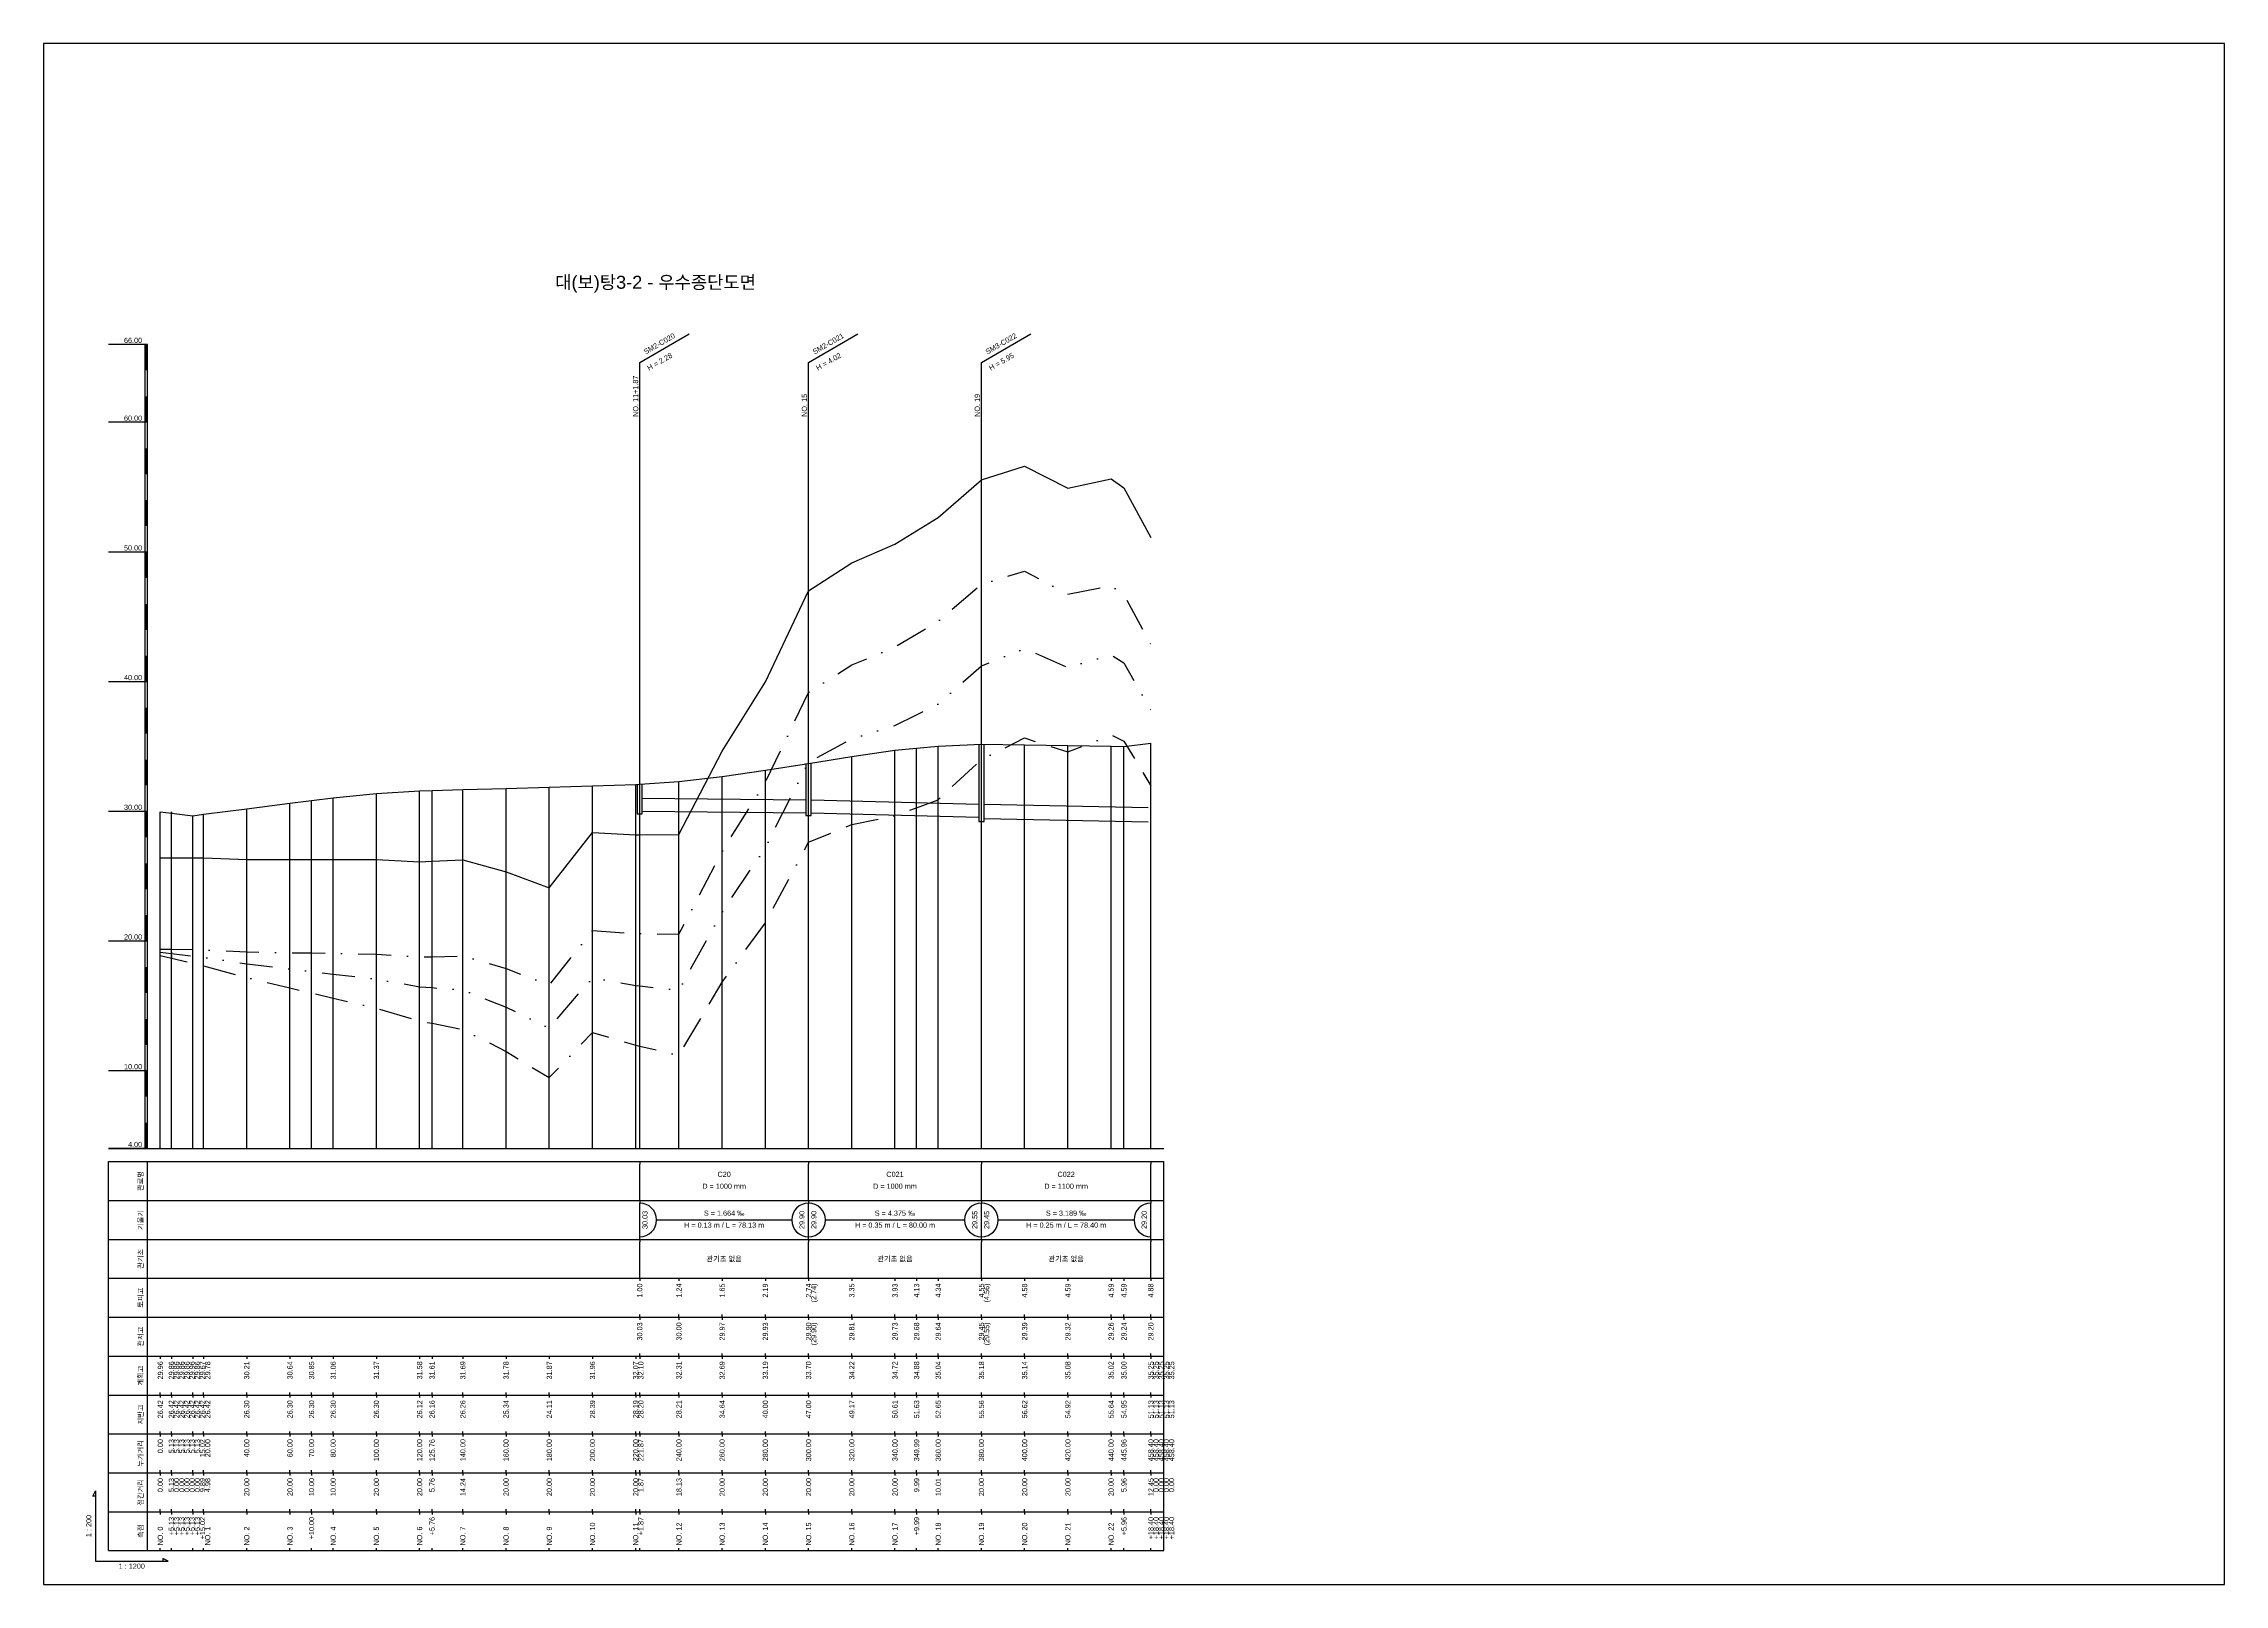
# Model space of a CAD drawing. Header units: millimetres. Extents: x -105495 to 3444, y -108190 to 2013.
# Drawn here: x 20 to 861, y -19320 to -18726 of the extents above; entities that cross this region are included whole.
import ezdxf
from ezdxf.enums import TextEntityAlignment as Align

# ---------------------------------------------------------------- set-up
doc = ezdxf.new("R2010")
doc.units = ezdxf.units.MM
for name, pattern in [('BORDER', [44.45, 12.7, -6.35, 12.7, -6.35, 0, -6.35]), ('DASHDOT', [25.4, 12.7, -6.35, 0, -6.35]), ('DIVIDE', [31.75, 12.7, -6.35, 0, -6.35, 0, -6.35])]:
    doc.linetypes.add(name, pattern=pattern)
for name, color, linetype in [('KZ_종단_계획선', 1, 'Continuous'), ('KZ_종단_관로', 4, 'Continuous'), ('KZ_종단_깃발', 7, 'Continuous'), ('KZ_종단_노선명', 7, 'Continuous'), ('KZ_종단_도각', 7, 'Continuous'), ('KZ_종단_맨홀', 4, 'Continuous'), ('KZ_종단_수직선', 7, 'Continuous'), ('KZ_종단_암선1', 56, 'DASHDOT'), ('KZ_종단_암선2', 4, 'DIVIDE'), ('KZ_종단_암선3', 6, 'BORDER'), ('KZ_종단_지반선', 3, 'Continuous'), ('KZ_종단_테이블문자', 7, 'Continuous'), ('KZ_종단_테이블선', 7, 'Continuous'), ('KZ_종단_폴대', 7, 'Continuous')]:
    doc.layers.add(name, color=color, linetype=linetype)
doc.styles.get("Standard").update_dxf_attribs({"font": 'arial.ttf'})

msp = doc.modelspace()

# ---------------------------------------------------------------- linework, layer by layer
at = {"layer": 'KZ_종단_계획선'}
msp.add_lwpolyline([(65, -19022.18), (69.28, -19022.68), (69.28, -19022.68), (69.28, -19022.68), (69.28, -19022.68), (69.28, -19022.19), (69.28, -19022.68), (77.51, -19023.65), (81.67, -19023.11), (98.33, -19020.96), (115, -19018.81), (123.33, -19017.77), (131.67, -19016.72), (148.33, -19015.13), (165, -19014.11), (169.8, -19013.95), (181.67, -19013.57), (198.33, -19013.11), (215, -19012.64), (231.67, -19012.18), (248.33, -19011.63), (249.89, -19011.52), (265, -19010.45), (281.67, -19008.57), (298.33, -19006.07), (315, -19003.47), (331.67, -19000.88), (348.33, -18998.41), (356.66, -18997.6), (365, -18996.79), (381.67, -18996.12), (398.33, -18996.3), (415, -18996.61), (431.67, -18996.91), (436.63, -18997), (447, -18995.75)], dxfattribs=at)
at = {"layer": 'KZ_종단_관로'}
for p, q in [((250.89, -19016.85), (314, -19017.5)), ((250.89, -19021.85), (314, -19022.5)), ((316, -19017.5), (380.67, -19019.25)), ((316, -19022.5), (380.67, -19024.25)), ((382.67, -19019.25), (446, -19020.5)), ((382.67, -19024.75), (446, -19026))]:
    msp.add_line(p, q, dxfattribs=at)
at = {"layer": 'KZ_종단_깃발'}
for p, q in [((249.89, -18848.89), (268.94, -18837.89)), ((315, -18848.89), (334.05, -18837.89)), ((381.67, -18848.89), (400.72, -18837.89)), ((249.89, -19152), (249.89, -18848.89)), ((315, -19152), (315, -18848.89)), ((381.67, -19152), (381.67, -18848.89))]:
    msp.add_line(p, q, dxfattribs=at)
at = {"layer": 'KZ_종단_도각'}
msp.add_lwpolyline([(20, -19320), (861, -19320), (861, -18726), (20, -18726)], close=True, dxfattribs=at)
at = {"layer": 'KZ_종단_맨홀'}
for points in [[(380.67, -18996.12), (380.67, -19025.85), (382.67, -19025.85), (382.67, -18996.12)], [(314, -19003.47), (314, -19023.57), (316, -19023.57), (316, -19003.47)], [(248.89, -19011.52), (248.89, -19022.92), (250.89, -19022.92), (250.89, -19011.52)]]:
    msp.add_lwpolyline(points, dxfattribs=at)
at = {"layer": 'KZ_종단_수직선'}
for p, q in [((356.66, -19152), (356.66, -18997.6)), ((365, -19152), (365, -18996.79)), ((381.67, -19152), (381.67, -18996.12)), ((398.33, -19152), (398.33, -18996.3)), ((415, -19152), (415, -18996.61)), ((431.67, -19152), (431.67, -18996.91)), ((436.63, -19152), (436.63, -18997)), ((447, -19152), (447, -18995.75)), ((447, -19152), (447, -18995.75)), ((447, -19152), (447, -18995.75)), ((447, -19152), (447, -18995.75)), ((447, -19152), (447, -18995.75)), ((298.33, -19152), (298.33, -19006.07)), ((315, -19152), (315, -19003.47)), ((331.67, -19152), (331.67, -19000.88)), ((348.33, -19152), (348.33, -18998.41)), ((165, -19152), (165, -19014.11)), ((169.8, -19152), (169.8, -19013.95)), ((181.67, -19152), (181.67, -19013.57)), ((198.33, -19152), (198.33, -19013.11)), ((215, -19152), (215, -19012.64)), ((231.67, -19152), (231.67, -19012.18)), ((248.33, -19152), (248.33, -19011.63)), ((249.89, -19152), (249.89, -19011.52)), ((265, -19152), (265, -19010.45)), ((281.67, -19152), (281.67, -19008.57)), ((65, -19152), (65, -19022.18)), ((69.27, -19152), (69.27, -19022.19)), ((69.27, -19152), (69.27, -19022.68)), ((69.27, -19152), (69.27, -19022.68)), ((69.27, -19152), (69.27, -19022.68)), ((69.27, -19152), (69.27, -19022.68)), ((69.27, -19152), (69.27, -19022.68)), ((81.67, -19152), (81.67, -19023.11)), ((98.33, -19152), (98.33, -19020.96)), ((115, -19152), (115, -19018.81)), ((123.33, -19152), (123.33, -19017.77)), ((131.67, -19152), (131.67, -19016.72)), ((148.33, -19152), (148.33, -19015.13)), ((77.52, -19152), (77.52, -19023.65))]:
    msp.add_line(p, q, dxfattribs=at)
at = {"layer": 'KZ_종단_암선1', "flags": 128}
msp.add_lwpolyline([(65, -19075.1), (69.27, -19075.17), (69.27, -19075.17), (69.27, -19075.17), (69.27, -19075.17), (69.27, -19075.1), (69.27, -19075.17), (77.52, -19075.3), (81.67, -19075.36), (98.33, -19076.19), (115, -19076.45), (123.33, -19076.58), (131.67, -19076.72), (148.33, -19076.98), (165, -19078.14), (169.8, -19078.03), (181.67, -19077.74), (198.33, -19082.57), (215, -19088.98), (231.67, -19067.88), (248.33, -19069.1), (249.89, -19069.12), (265, -19069.3), (281.67, -19037.39), (298.33, -19010.86), (315, -18976.13), (331.67, -18965.55), (348.33, -18958.59), (356.66, -18953.63), (365, -18948.66), (381.67, -18934.45), (398.33, -18929.42), (415, -18938.21), (431.67, -18934.93), (436.63, -18938.46), (447, -18957.75), (447, -18957.75), (447, -18957.75), (447, -18957.75), (447, -18957.75)], dxfattribs=at)
at = {"layer": 'KZ_종단_암선2', "flags": 128}
msp.add_lwpolyline([(65, -19076.26), (69.27, -19076.77), (69.27, -19076.77), (69.27, -19076.77), (69.27, -19076.77), (69.27, -19076.26), (69.27, -19076.77), (77.52, -19077.74), (81.67, -19078.23), (98.33, -19080.77), (115, -19082.74), (123.33, -19083.73), (131.67, -19084.72), (148.33, -19086.69), (165, -19089.57), (169.8, -19089.95), (181.67, -19090.88), (198.33, -19097.42), (215, -19105.53), (231.67, -19086.14), (248.33, -19089.08), (249.89, -19089.26), (265, -19090.99), (281.67, -19060.8), (298.33, -19035.98), (315, -19002.95), (331.67, -18994.08), (348.33, -18988.83), (356.66, -18984.73), (365, -18980.61), (381.67, -18965.85), (398.33, -18959.25), (415, -18966.48), (431.67, -18961.64), (436.63, -18964.69), (447, -18983.01), (447, -18983.01), (447, -18983.01), (447, -18983.01), (447, -18983.01)], dxfattribs=at)
at = {"layer": 'KZ_종단_암선3', "flags": 128}
msp.add_lwpolyline([(65, -19077.6), (69.27, -19078.61), (69.27, -19078.61), (69.27, -19078.61), (69.27, -19078.61), (69.27, -19077.6), (69.27, -19078.61), (77.52, -19080.56), (81.67, -19081.55), (98.33, -19086.06), (115, -19090.01), (123.33, -19091.98), (131.67, -19093.95), (148.33, -19097.9), (165, -19102.75), (169.8, -19103.7), (181.67, -19106.04), (198.33, -19114.55), (215, -19124.64), (231.67, -19107.22), (248.33, -19112.13), (249.89, -19112.5), (265, -19116.01), (281.67, -19087.8), (298.33, -19064.95), (315, -19033.9), (331.67, -19027), (348.33, -19023.73), (356.66, -19020.61), (365, -19017.48), (381.67, -19002.07), (398.33, -18993.68), (415, -18999.09), (431.67, -18992.45), (436.63, -18994.97), (447, -19012.16), (447, -19012.16), (447, -19012.16), (447, -19012.16), (447, -19012.16)], dxfattribs=at)
at = {"layer": 'KZ_종단_지반선', "flags": 128}
msp.add_lwpolyline([(65, -19039.92), (69.27, -19039.92), (69.27, -19039.92), (69.27, -19039.92), (69.27, -19039.92), (69.27, -19039.92), (69.27, -19039.92), (77.52, -19039.92), (81.67, -19039.92), (98.33, -19040.48), (115, -19040.48), (123.33, -19040.48), (131.67, -19040.48), (148.33, -19040.48), (165, -19041.39), (169.8, -19041.2), (181.67, -19040.72), (198.33, -19045.29), (215, -19051.43), (231.67, -19030.07), (248.33, -19031.03), (249.89, -19031.02), (265, -19030.96), (281.67, -18998.79), (298.33, -18972), (315, -18937), (331.67, -18926.16), (348.33, -18918.93), (356.66, -18913.84), (365, -18908.74), (381.67, -18894.22), (398.33, -18888.89), (415, -18897.38), (431.67, -18893.81), (436.63, -18897.24), (447, -18916.34), (447, -18916.34), (447, -18916.34), (447, -18916.34), (447, -18916.34)], dxfattribs=at)
at = {"layer": 'KZ_종단_테이블문자'}
for p, q in [((249.89, -19157), (249.89, -19158)), ((315, -19157), (315, -19158)), ((315, -19157), (315, -19158)), ((381.67, -19157), (381.67, -19158)), ((381.67, -19157), (381.67, -19158)), ((447, -19157), (447, -19158)), ((249.89, -19171), (249.89, -19158)), ((315, -19171), (315, -19158)), ((315, -19171), (315, -19158)), ((381.67, -19171), (381.67, -19158)), ((381.67, -19171), (381.67, -19158)), ((447, -19171), (447, -19158)), ((249.89, -19172), (249.89, -19171)), ((249.89, -19172), (249.89, -19173)), ((249.89, -19186), (249.89, -19173)), ((315, -19172), (315, -19171)), ((315, -19172), (315, -19171)), ((315, -19172), (315, -19173)), ((315, -19172), (315, -19173)), ((315, -19186), (315, -19173)), ((315, -19186), (315, -19173)), ((381.67, -19172), (381.67, -19171)), ((381.67, -19172), (381.67, -19171)), ((381.67, -19172), (381.67, -19173)), ((381.67, -19172), (381.67, -19173)), ((381.67, -19186), (381.67, -19173)), ((381.67, -19186), (381.67, -19173)), ((447, -19172), (447, -19171)), ((447, -19172), (447, -19173)), ((447, -19186), (447, -19173)), ((256.31, -19179.5), (308.58, -19179.5)), ((321.42, -19179.5), (375.25, -19179.5)), ((388.08, -19179.5), (440.58, -19179.5)), ((249.89, -19187), (249.89, -19186)), ((249.89, -19187), (249.89, -19188)), ((249.89, -19201), (249.89, -19188)), ((315, -19187), (315, -19186)), ((315, -19187), (315, -19186)), ((315, -19187), (315, -19188)), ((315, -19187), (315, -19188)), ((315, -19201), (315, -19188)), ((315, -19201), (315, -19188)), ((381.67, -19187), (381.67, -19186)), ((381.67, -19187), (381.67, -19186)), ((381.67, -19187), (381.67, -19188)), ((381.67, -19187), (381.67, -19188)), ((381.67, -19201), (381.67, -19188)), ((381.67, -19201), (381.67, -19188)), ((447, -19187), (447, -19186)), ((447, -19187), (447, -19188)), ((447, -19201), (447, -19188)), ((249.89, -19202), (249.89, -19201)), ((315, -19202), (315, -19201)), ((315, -19202), (315, -19201)), ((381.67, -19202), (381.67, -19201)), ((381.67, -19202), (381.67, -19201)), ((447, -19202), (447, -19201))]:
    msp.add_line(p, q, dxfattribs=at)
for centre, start, end in [((249.89, -19179.5), 270, 90), ((315, -19179.5), 90, 270), ((315, -19179.5), 270, 90), ((381.67, -19179.5), 90, 270), ((381.67, -19179.5), 270, 90), ((447, -19179.5), 90, 270)]:
    msp.add_arc(centre, 6.5, start, end, dxfattribs=at)
at = {"layer": 'KZ_종단_테이블선'}
for p, q in [((45, -19152), (452, -19152)), ((45, -19172), (45, -19157)), ((45, -19157), (452, -19157)), ((60, -19172), (60, -19157)), ((452, -19172), (452, -19157)), ((45, -19187), (45, -19172)), ((45, -19172), (452, -19172)), ((60, -19187), (60, -19172)), ((452, -19187), (452, -19172)), ((45, -19202), (45, -19187)), ((45, -19187), (452, -19187)), ((60, -19202), (60, -19187)), ((452, -19202), (452, -19187)), ((45, -19217), (45, -19202)), ((45, -19202), (452, -19202)), ((60, -19217), (60, -19202)), ((249.89, -19202), (249.89, -19203)), ((265, -19202), (265, -19203)), ((281.67, -19202), (281.67, -19203)), ((298.33, -19202), (298.33, -19203)), ((315, -19202), (315, -19203)), ((331.67, -19202), (331.67, -19203)), ((348.33, -19202), (348.33, -19203)), ((356.66, -19202), (356.66, -19203)), ((365, -19202), (365, -19203)), ((381.67, -19202), (381.67, -19203)), ((398.33, -19202), (398.33, -19203)), ((415, -19202), (415, -19203)), ((431.67, -19202), (431.67, -19203)), ((436.63, -19202), (436.63, -19203)), ((447, -19202), (447, -19203)), ((452, -19217), (452, -19202)), ((249.89, -19217), (249.89, -19216)), ((265, -19217), (265, -19216)), ((281.67, -19217), (281.67, -19216)), ((298.33, -19217), (298.33, -19216)), ((315, -19217), (315, -19216)), ((331.67, -19217), (331.67, -19216)), ((348.33, -19217), (348.33, -19216)), ((356.66, -19217), (356.66, -19216)), ((365, -19217), (365, -19216)), ((381.67, -19217), (381.67, -19216)), ((398.33, -19217), (398.33, -19216)), ((415, -19217), (415, -19216)), ((431.67, -19217), (431.67, -19216)), ((436.63, -19217), (436.63, -19216)), ((447, -19217), (447, -19216)), ((45, -19232), (45, -19217)), ((45, -19217), (452, -19217)), ((60, -19232), (60, -19217)), ((249.89, -19217), (249.89, -19218)), ((265, -19217), (265, -19218)), ((281.67, -19217), (281.67, -19218)), ((298.33, -19217), (298.33, -19218)), ((315, -19217), (315, -19218)), ((331.67, -19217), (331.67, -19218)), ((348.33, -19217), (348.33, -19218)), ((356.66, -19217), (356.66, -19218)), ((365, -19217), (365, -19218)), ((381.67, -19217), (381.67, -19218)), ((398.33, -19217), (398.33, -19218)), ((415, -19217), (415, -19218)), ((431.67, -19217), (431.67, -19218)), ((436.63, -19217), (436.63, -19218)), ((447, -19217), (447, -19218)), ((452, -19232), (452, -19217)), ((45, -19247), (45, -19232)), ((45, -19232), (452, -19232)), ((60, -19247), (60, -19232)), ((65, -19232), (65, -19233)), ((69.27, -19232), (69.27, -19233)), ((69.27, -19232), (69.27, -19233)), ((69.27, -19232), (69.27, -19233)), ((69.27, -19232), (69.27, -19233)), ((69.27, -19232), (69.27, -19233)), ((69.27, -19232), (69.27, -19233)), ((77.52, -19232), (77.52, -19233)), ((81.67, -19232), (81.67, -19233)), ((98.33, -19232), (98.33, -19233)), ((115, -19232), (115, -19233)), ((123.33, -19232), (123.33, -19233)), ((131.67, -19232), (131.67, -19233)), ((148.33, -19232), (148.33, -19233)), ((165, -19232), (165, -19233)), ((169.8, -19232), (169.8, -19233)), ((181.67, -19232), (181.67, -19233)), ((198.33, -19232), (198.33, -19233)), ((215, -19232), (215, -19233)), ((231.67, -19232), (231.67, -19233)), ((248.33, -19232), (248.33, -19233)), ((249.89, -19232), (249.89, -19231)), ((249.89, -19232), (249.89, -19233)), ((265, -19232), (265, -19231)), ((265, -19232), (265, -19233)), ((281.67, -19232), (281.67, -19231)), ((281.67, -19232), (281.67, -19233)), ((298.33, -19232), (298.33, -19231)), ((298.33, -19232), (298.33, -19233)), ((315, -19232), (315, -19231)), ((315, -19232), (315, -19233)), ((331.67, -19232), (331.67, -19231)), ((331.67, -19232), (331.67, -19233)), ((348.33, -19232), (348.33, -19231)), ((348.33, -19232), (348.33, -19233)), ((356.66, -19232), (356.66, -19231)), ((356.66, -19232), (356.66, -19233)), ((365, -19232), (365, -19231)), ((365, -19232), (365, -19233)), ((381.67, -19232), (381.67, -19231)), ((381.67, -19232), (381.67, -19233)), ((398.33, -19232), (398.33, -19231)), ((398.33, -19232), (398.33, -19233)), ((415, -19232), (415, -19231)), ((415, -19232), (415, -19233)), ((431.67, -19232), (431.67, -19231)), ((431.67, -19232), (431.67, -19233)), ((436.63, -19232), (436.63, -19231)), ((436.63, -19232), (436.63, -19233)), ((447, -19232), (447, -19231)), ((447, -19232), (447, -19233)), ((447, -19232), (447, -19233)), ((447, -19232), (447, -19233)), ((447, -19232), (447, -19233)), ((447, -19232), (447, -19233)), ((452, -19247), (452, -19232)), ((45, -19262), (45, -19247)), ((45, -19247), (452, -19247)), ((60, -19262), (60, -19247)), ((65, -19247), (65, -19246)), ((65, -19247), (65, -19248)), ((69.27, -19247), (69.27, -19246)), ((69.27, -19247), (69.27, -19246)), ((69.27, -19247), (69.27, -19246)), ((69.27, -19247), (69.27, -19246)), ((69.27, -19247), (69.27, -19246)), ((69.27, -19247), (69.27, -19246)), ((69.27, -19247), (69.27, -19248)), ((69.27, -19247), (69.27, -19248)), ((69.27, -19247), (69.27, -19248)), ((69.27, -19247), (69.27, -19248)), ((69.27, -19247), (69.27, -19248)), ((69.27, -19247), (69.27, -19248)), ((77.52, -19247), (77.52, -19246)), ((77.52, -19247), (77.52, -19248)), ((81.67, -19247), (81.67, -19246)), ((81.67, -19247), (81.67, -19248)), ((98.33, -19247), (98.33, -19246)), ((98.33, -19247), (98.33, -19248)), ((115, -19247), (115, -19246)), ((115, -19247), (115, -19248)), ((123.33, -19247), (123.33, -19246)), ((123.33, -19247), (123.33, -19248)), ((131.67, -19247), (131.67, -19246)), ((131.67, -19247), (131.67, -19248)), ((148.33, -19247), (148.33, -19246)), ((148.33, -19247), (148.33, -19248)), ((165, -19247), (165, -19246)), ((165, -19247), (165, -19248)), ((169.8, -19247), (169.8, -19246)), ((169.8, -19247), (169.8, -19248)), ((181.67, -19247), (181.67, -19246)), ((181.67, -19247), (181.67, -19248)), ((198.33, -19247), (198.33, -19246)), ((198.33, -19247), (198.33, -19248)), ((215, -19247), (215, -19246)), ((215, -19247), (215, -19248)), ((231.67, -19247), (231.67, -19246)), ((231.67, -19247), (231.67, -19248)), ((248.33, -19247), (248.33, -19246)), ((248.33, -19247), (248.33, -19248)), ((249.89, -19247), (249.89, -19246)), ((249.89, -19247), (249.89, -19248)), ((265, -19247), (265, -19246)), ((265, -19247), (265, -19248)), ((281.67, -19247), (281.67, -19246)), ((281.67, -19247), (281.67, -19248)), ((298.33, -19247), (298.33, -19246)), ((298.33, -19247), (298.33, -19248)), ((315, -19247), (315, -19246)), ((315, -19247), (315, -19248)), ((331.67, -19247), (331.67, -19246)), ((331.67, -19247), (331.67, -19248)), ((348.33, -19247), (348.33, -19246)), ((348.33, -19247), (348.33, -19248)), ((356.66, -19247), (356.66, -19246)), ((356.66, -19247), (356.66, -19248)), ((365, -19247), (365, -19246)), ((365, -19247), (365, -19248)), ((381.67, -19247), (381.67, -19246)), ((381.67, -19247), (381.67, -19248)), ((398.33, -19247), (398.33, -19246)), ((398.33, -19247), (398.33, -19248)), ((415, -19247), (415, -19246)), ((415, -19247), (415, -19248)), ((431.67, -19247), (431.67, -19246)), ((431.67, -19247), (431.67, -19248)), ((436.63, -19247), (436.63, -19246)), ((436.63, -19247), (436.63, -19248)), ((447, -19247), (447, -19246)), ((447, -19247), (447, -19246)), ((447, -19247), (447, -19246)), ((447, -19247), (447, -19246)), ((447, -19247), (447, -19246)), ((447, -19247), (447, -19248)), ((447, -19247), (447, -19248)), ((447, -19247), (447, -19248)), ((447, -19247), (447, -19248)), ((447, -19247), (447, -19248)), ((452, -19262), (452, -19247)), ((45, -19277), (45, -19262)), ((45, -19262), (452, -19262)), ((60, -19277), (60, -19262)), ((65, -19262), (65, -19261)), ((65, -19262), (65, -19263)), ((69.27, -19262), (69.27, -19261)), ((69.27, -19262), (69.27, -19261)), ((69.27, -19262), (69.27, -19261)), ((69.27, -19262), (69.27, -19261)), ((69.27, -19262), (69.27, -19261)), ((69.27, -19262), (69.27, -19261)), ((69.27, -19262), (69.27, -19263)), ((69.27, -19262), (69.27, -19263)), ((69.27, -19262), (69.27, -19263)), ((69.27, -19262), (69.27, -19263)), ((69.27, -19262), (69.27, -19263)), ((69.27, -19262), (69.27, -19263)), ((77.52, -19262), (77.52, -19261)), ((77.52, -19262), (77.52, -19263)), ((81.67, -19262), (81.67, -19261)), ((81.67, -19262), (81.67, -19263)), ((98.33, -19262), (98.33, -19261)), ((98.33, -19262), (98.33, -19263)), ((115, -19262), (115, -19261)), ((115, -19262), (115, -19263)), ((123.33, -19262), (123.33, -19261)), ((123.33, -19262), (123.33, -19263)), ((131.67, -19262), (131.67, -19261)), ((131.67, -19262), (131.67, -19263)), ((148.33, -19262), (148.33, -19261)), ((148.33, -19262), (148.33, -19263)), ((165, -19262), (165, -19261)), ((165, -19262), (165, -19263)), ((169.8, -19262), (169.8, -19261)), ((169.8, -19262), (169.8, -19263)), ((181.67, -19262), (181.67, -19261)), ((181.67, -19262), (181.67, -19263)), ((198.33, -19262), (198.33, -19261)), ((198.33, -19262), (198.33, -19263)), ((215, -19262), (215, -19261)), ((215, -19262), (215, -19263)), ((231.67, -19262), (231.67, -19261)), ((231.67, -19262), (231.67, -19263)), ((248.33, -19262), (248.33, -19261)), ((248.33, -19262), (248.33, -19263)), ((249.89, -19262), (249.89, -19261)), ((249.89, -19262), (249.89, -19263)), ((265, -19262), (265, -19261)), ((265, -19262), (265, -19263)), ((281.67, -19262), (281.67, -19261)), ((281.67, -19262), (281.67, -19263)), ((298.33, -19262), (298.33, -19261)), ((298.33, -19262), (298.33, -19263)), ((315, -19262), (315, -19261)), ((315, -19262), (315, -19263)), ((331.67, -19262), (331.67, -19261)), ((331.67, -19262), (331.67, -19263)), ((348.33, -19262), (348.33, -19261)), ((348.33, -19262), (348.33, -19263)), ((356.66, -19262), (356.66, -19261)), ((356.66, -19262), (356.66, -19263)), ((365, -19262), (365, -19261)), ((365, -19262), (365, -19263)), ((381.67, -19262), (381.67, -19261)), ((381.67, -19262), (381.67, -19263)), ((398.33, -19262), (398.33, -19261)), ((398.33, -19262), (398.33, -19263)), ((415, -19262), (415, -19261)), ((415, -19262), (415, -19263)), ((431.67, -19262), (431.67, -19261)), ((431.67, -19262), (431.67, -19263)), ((436.63, -19262), (436.63, -19261)), ((436.63, -19262), (436.63, -19263)), ((447, -19262), (447, -19261)), ((447, -19262), (447, -19261)), ((447, -19262), (447, -19261)), ((447, -19262), (447, -19261)), ((447, -19262), (447, -19261)), ((447, -19262), (447, -19263)), ((447, -19262), (447, -19263)), ((447, -19262), (447, -19263)), ((447, -19262), (447, -19263)), ((447, -19262), (447, -19263)), ((452, -19277), (452, -19262)), ((45, -19292), (45, -19277)), ((45, -19277), (452, -19277)), ((60, -19292), (60, -19277)), ((65, -19277), (65, -19276)), ((65, -19277), (65, -19278)), ((69.27, -19277), (69.27, -19276)), ((69.27, -19277), (69.27, -19276)), ((69.27, -19277), (69.27, -19276)), ((69.27, -19277), (69.27, -19276)), ((69.27, -19277), (69.27, -19276)), ((69.27, -19277), (69.27, -19276)), ((69.27, -19277), (69.27, -19278)), ((69.27, -19277), (69.27, -19278)), ((69.27, -19277), (69.27, -19278)), ((69.27, -19277), (69.27, -19278)), ((69.27, -19277), (69.27, -19278)), ((69.27, -19277), (69.27, -19278)), ((77.52, -19277), (77.52, -19276)), ((77.52, -19277), (77.52, -19278)), ((81.67, -19277), (81.67, -19276)), ((81.67, -19277), (81.67, -19278)), ((98.33, -19277), (98.33, -19276)), ((98.33, -19277), (98.33, -19278)), ((115, -19277), (115, -19276)), ((115, -19277), (115, -19278)), ((123.33, -19277), (123.33, -19276)), ((123.33, -19277), (123.33, -19278)), ((131.67, -19277), (131.67, -19276)), ((131.67, -19277), (131.67, -19278)), ((148.33, -19277), (148.33, -19276)), ((148.33, -19277), (148.33, -19278)), ((165, -19277), (165, -19276)), ((165, -19277), (165, -19278)), ((169.8, -19277), (169.8, -19276)), ((169.8, -19277), (169.8, -19278)), ((181.67, -19277), (181.67, -19276)), ((181.67, -19277), (181.67, -19278)), ((198.33, -19277), (198.33, -19276)), ((198.33, -19277), (198.33, -19278)), ((215, -19277), (215, -19276)), ((215, -19277), (215, -19278)), ((231.67, -19277), (231.67, -19276)), ((231.67, -19277), (231.67, -19278)), ((248.33, -19277), (248.33, -19276)), ((248.33, -19277), (248.33, -19278)), ((249.89, -19277), (249.89, -19276)), ((249.89, -19277), (249.89, -19278)), ((265, -19277), (265, -19276)), ((265, -19277), (265, -19278)), ((281.67, -19277), (281.67, -19276)), ((281.67, -19277), (281.67, -19278)), ((298.33, -19277), (298.33, -19276)), ((298.33, -19277), (298.33, -19278)), ((315, -19277), (315, -19276)), ((315, -19277), (315, -19278)), ((331.67, -19277), (331.67, -19276)), ((331.67, -19277), (331.67, -19278)), ((348.33, -19277), (348.33, -19276)), ((348.33, -19277), (348.33, -19278)), ((356.66, -19277), (356.66, -19276)), ((356.66, -19277), (356.66, -19278)), ((365, -19277), (365, -19276)), ((365, -19277), (365, -19278)), ((381.67, -19277), (381.67, -19276)), ((381.67, -19277), (381.67, -19278)), ((398.33, -19277), (398.33, -19276)), ((398.33, -19277), (398.33, -19278)), ((415, -19277), (415, -19276)), ((415, -19277), (415, -19278)), ((431.67, -19277), (431.67, -19276)), ((431.67, -19277), (431.67, -19278)), ((436.63, -19277), (436.63, -19276)), ((436.63, -19277), (436.63, -19278)), ((447, -19277), (447, -19276)), ((447, -19277), (447, -19276)), ((447, -19277), (447, -19276)), ((447, -19277), (447, -19276)), ((447, -19277), (447, -19276)), ((447, -19277), (447, -19278)), ((447, -19277), (447, -19278)), ((447, -19277), (447, -19278)), ((447, -19277), (447, -19278)), ((447, -19277), (447, -19278)), ((452, -19292), (452, -19277)), ((45, -19307), (45, -19292)), ((45, -19292), (452, -19292)), ((60, -19307), (60, -19292)), ((65, -19292), (65, -19291)), ((65, -19292), (65, -19293)), ((69.27, -19292), (69.27, -19291)), ((69.27, -19292), (69.27, -19291)), ((69.27, -19292), (69.27, -19291)), ((69.27, -19292), (69.27, -19291)), ((69.27, -19292), (69.27, -19291)), ((69.27, -19292), (69.27, -19291)), ((69.27, -19292), (69.27, -19293)), ((69.27, -19292), (69.27, -19293)), ((69.27, -19292), (69.27, -19293)), ((69.27, -19292), (69.27, -19293)), ((69.27, -19292), (69.27, -19293)), ((69.27, -19292), (69.27, -19293)), ((77.52, -19292), (77.52, -19291)), ((77.52, -19292), (77.52, -19293)), ((81.67, -19292), (81.67, -19291)), ((81.67, -19292), (81.67, -19293)), ((98.33, -19292), (98.33, -19291)), ((98.33, -19292), (98.33, -19293)), ((115, -19292), (115, -19291)), ((115, -19292), (115, -19293)), ((123.33, -19292), (123.33, -19291)), ((123.33, -19292), (123.33, -19293)), ((131.67, -19292), (131.67, -19291)), ((131.67, -19292), (131.67, -19293)), ((148.33, -19292), (148.33, -19291)), ((148.33, -19292), (148.33, -19293)), ((165, -19292), (165, -19291)), ((165, -19292), (165, -19293)), ((169.8, -19292), (169.8, -19291)), ((169.8, -19292), (169.8, -19293)), ((181.67, -19292), (181.67, -19291)), ((181.67, -19292), (181.67, -19293)), ((198.33, -19292), (198.33, -19291)), ((198.33, -19292), (198.33, -19293)), ((215, -19292), (215, -19291)), ((215, -19292), (215, -19293)), ((231.67, -19292), (231.67, -19291)), ((231.67, -19292), (231.67, -19293)), ((248.33, -19292), (248.33, -19291)), ((248.33, -19292), (248.33, -19293)), ((249.89, -19292), (249.89, -19291)), ((249.89, -19292), (249.89, -19293)), ((265, -19292), (265, -19291)), ((265, -19292), (265, -19293)), ((281.67, -19292), (281.67, -19291)), ((281.67, -19292), (281.67, -19293)), ((298.33, -19292), (298.33, -19291)), ((298.33, -19292), (298.33, -19293)), ((315, -19292), (315, -19291)), ((315, -19292), (315, -19293)), ((331.67, -19292), (331.67, -19291)), ((331.67, -19292), (331.67, -19293)), ((348.33, -19292), (348.33, -19291)), ((348.33, -19292), (348.33, -19293)), ((356.66, -19292), (356.66, -19291)), ((356.66, -19292), (356.66, -19293)), ((365, -19292), (365, -19291)), ((365, -19292), (365, -19293)), ((381.67, -19292), (381.67, -19291)), ((381.67, -19292), (381.67, -19293)), ((398.33, -19292), (398.33, -19291)), ((398.33, -19292), (398.33, -19293)), ((415, -19292), (415, -19291)), ((415, -19292), (415, -19293)), ((431.67, -19292), (431.67, -19291)), ((431.67, -19292), (431.67, -19293)), ((436.63, -19292), (436.63, -19291)), ((436.63, -19292), (436.63, -19293)), ((447, -19292), (447, -19291)), ((447, -19292), (447, -19291)), ((447, -19292), (447, -19291)), ((447, -19292), (447, -19291)), ((447, -19292), (447, -19291)), ((447, -19292), (447, -19293)), ((447, -19292), (447, -19293)), ((447, -19292), (447, -19293)), ((447, -19292), (447, -19293)), ((447, -19292), (447, -19293)), ((452, -19307), (452, -19292)), ((45, -19307), (452, -19307)), ((65, -19307), (65, -19306)), ((69.27, -19307), (69.27, -19306)), ((69.27, -19307), (69.27, -19306)), ((69.27, -19307), (69.27, -19306)), ((69.27, -19307), (69.27, -19306)), ((69.27, -19307), (69.27, -19306)), ((69.27, -19307), (69.27, -19306)), ((77.52, -19307), (77.52, -19306)), ((81.67, -19307), (81.67, -19306)), ((98.33, -19307), (98.33, -19306)), ((115, -19307), (115, -19306)), ((123.33, -19307), (123.33, -19306)), ((131.67, -19307), (131.67, -19306)), ((148.33, -19307), (148.33, -19306)), ((165, -19307), (165, -19306)), ((169.8, -19307), (169.8, -19306)), ((181.67, -19307), (181.67, -19306)), ((198.33, -19307), (198.33, -19306)), ((215, -19307), (215, -19306)), ((231.67, -19307), (231.67, -19306)), ((248.33, -19307), (248.33, -19306)), ((249.89, -19307), (249.89, -19306)), ((265, -19307), (265, -19306)), ((281.67, -19307), (281.67, -19306)), ((298.33, -19307), (298.33, -19306)), ((315, -19307), (315, -19306)), ((331.67, -19307), (331.67, -19306)), ((348.33, -19307), (348.33, -19306)), ((356.66, -19307), (356.66, -19306)), ((365, -19307), (365, -19306)), ((381.67, -19307), (381.67, -19306)), ((398.33, -19307), (398.33, -19306)), ((415, -19307), (415, -19306)), ((431.67, -19307), (431.67, -19306)), ((436.63, -19307), (436.63, -19306)), ((447, -19307), (447, -19306)), ((447, -19307), (447, -19306)), ((447, -19307), (447, -19306)), ((447, -19307), (447, -19306)), ((447, -19307), (447, -19306))]:
    msp.add_line(p, q, dxfattribs=at)
msp.add_lwpolyline([(40, -19286), (39, -19286), (40, -19284), (40, -19311), (68, -19311), (66, -19310), (66, -19311)], dxfattribs=at)
at = {"layer": 'KZ_종단_폴대'}
for p, q in [((60, -18842), (45, -18842)), ((60, -18872), (45, -18872)), ((60, -18922), (45, -18922)), ((60, -18972), (45, -18972)), ((60, -19022), (45, -19022)), ((60, -19072), (45, -19072)), ((60, -19122), (45, -19122)), ((60, -19152), (45, -19152))]:
    msp.add_line(p, q, dxfattribs=at)
at = {"layer": 'KZ_종단_폴대', "const_width": 1}
for points in [[(59.5, -18852), (59.5, -18842)], [(59.5, -18872), (59.5, -18862)], [(59.5, -18892), (59.5, -18882)], [(59.5, -18912), (59.5, -18902)], [(59.5, -18932), (59.5, -18922)], [(59.5, -18952), (59.5, -18942)], [(59.5, -18972), (59.5, -18962)], [(59.5, -18992), (59.5, -18982)], [(59.5, -19012), (59.5, -19002)], [(59.5, -19032), (59.5, -19022)], [(59.5, -19052), (59.5, -19042)], [(59.5, -19072), (59.5, -19062)], [(59.5, -19092), (59.5, -19082)], [(59.5, -19112), (59.5, -19102)], [(59.5, -19132), (59.5, -19122)], [(59.5, -19152), (59.5, -19142)]]:
    msp.add_lwpolyline(points, dxfattribs=at)
at = {"layer": 'KZ_종단_폴대'}
msp.add_lwpolyline([(60, -19152), (60, -18842), (59, -18842), (59, -19152), (60, -19152)], dxfattribs=at)

# ---------------------------------------------------------------- texts
at = {"layer": 'KZ_종단_깃발'}
for s, rotation, p in [('SM2-C020', 30, (252.49, -18846.39)), ('SM2-C021', 30, (317.6, -18846.39)), ('SM3-C022', 30, (384.26, -18846.39)), ('NO. 11+1.87', 90, (249.89, -18869.89)), ('NO. 15', 90, (315, -18869.89)), ('NO. 19', 90, (381.67, -18869.89))]:
    msp.add_text(s, height=2, rotation=rotation, dxfattribs=at).set_placement(p, align=Align.BOTTOM_LEFT)
for s, p in [('H = 2.28', (252.49, -18850.39)), ('H = 4.02', (317.6, -18850.39)), ('H = 5.95', (384.26, -18850.39))]:
    msp.add_text(s, height=2, rotation=30, dxfattribs=at).set_placement(p, align=Align.TOP_LEFT)
at = {"layer": 'KZ_종단_노선명'}
msp.add_text('대(보)탕3-2 - 우수종단도면', height=5, dxfattribs=at).set_placement((256, -18822), align=Align.BOTTOM_CENTER)
at = {"layer": 'KZ_종단_테이블문자'}
for s, p in [('D = 1000 mm', (282.45, -19165.5)), ('D = 1000 mm', (348.33, -19165.5)), ('D = 1100 mm', (414.33, -19165.5)), ('H = 0.13 m / L = 78.13 m', (282.45, -19180.5)), ('H = 0.35 m / L = 80.00 m', (348.33, -19180.5)), ('H = 0.25 m / L = 78.40 m', (414.33, -19180.5))]:
    msp.add_text(s, height=2, dxfattribs=at).set_placement(p, align=Align.TOP_CENTER)
for s, p in [('C20', (282.45, -19163.5)), ('C021', (348.33, -19163.5)), ('C022', (414.33, -19163.5)), ('S = 1.664 ‰', (282.45, -19178.5)), ('S = 4.375 ‰', (348.33, -19178.5)), ('S = 3.189 ‰', (414.33, -19178.5))]:
    msp.add_text(s, height=2, dxfattribs=at).set_placement(p, align=Align.BOTTOM_CENTER)
for s, p in [('30.03', (250.89, -19179.5)), ('29.90', (316, -19179.5)), ('29.45', (382.67, -19179.5))]:
    msp.add_text(s, height=2, rotation=90, dxfattribs=at).set_placement(p, align=Align.TOP_CENTER)
for s, p in [('29.90', (314, -19179.5)), ('29.55', (380.67, -19179.5)), ('29.20', (446, -19179.5))]:
    msp.add_text(s, height=2, rotation=90, dxfattribs=at).set_placement(p, align=Align.BOTTOM_CENTER)
for p in [(282.45, -19194.5), (348.33, -19194.5), (414.33, -19194.5)]:
    msp.add_text('관기초 없음', height=2, dxfattribs=at).set_placement(p, align=Align.MIDDLE_CENTER)
for s, p in [('1.00', (249.89, -19204)), ('1.24', (265, -19204)), ('1.65', (281.67, -19204)), ('2.19', (298.33, -19204)), ('2.74', (315, -19204)), ('(2.74)', (317, -19204)), ('3.35', (331.67, -19204)), ('3.93', (348.33, -19204)), ('4.13', (356.66, -19204)), ('4.34', (365, -19204)), ('4.55', (381.67, -19204)), ('(4.56)', (383.67, -19204)), ('4.58', (398.33, -19204)), ('4.59', (415, -19204)), ('4.59', (431.67, -19204)), ('4.59', (436.63, -19204)), ('4.88', (447, -19204)), ('30.03', (249.89, -19219)), ('30.00', (265, -19219)), ('29.97', (281.67, -19219)), ('29.93', (298.33, -19219)), ('29.90', (315, -19219)), ('(29.90)', (317, -19219)), ('29.81', (331.67, -19219)), ('29.73', (348.33, -19219)), ('29.68', (356.66, -19219)), ('29.64', (365, -19219)), ('29.45', (381.67, -19219)), ('(29.55)', (383.67, -19219)), ('29.39', (398.33, -19219)), ('29.32', (415, -19219)), ('29.26', (431.67, -19219)), ('29.24', (436.63, -19219)), ('29.20', (447, -19219)), ('29.96', (65, -19234)), ('29.86', (69.27, -19234)), ('29.86', (71.27, -19234)), ('29.86', (73.27, -19234)), ('29.86', (75.27, -19234)), ('29.96', (77.27, -19234)), ('29.86', (79.27, -19234)), ('29.67', (81.27, -19234)), ('29.78', (83.27, -19234)), ('30.21', (98.33, -19234)), ('30.64', (115, -19234)), ('30.85', (123.33, -19234)), ('31.06', (131.67, -19234)), ('31.37', (148.33, -19234)), ('31.58', (165, -19234)), ('31.61', (169.8, -19234)), ('31.69', (181.67, -19234)), ('31.78', (198.33, -19234)), ('31.87', (215, -19234)), ('31.96', (231.67, -19234)), ('32.07', (248.33, -19234)), ('32.10', (250.33, -19234)), ('32.31', (265, -19234)), ('32.69', (281.67, -19234)), ('33.19', (298.33, -19234)), ('33.70', (315, -19234)), ('34.22', (331.67, -19234)), ('34.72', (348.33, -19234)), ('34.88', (356.66, -19234)), ('35.04', (365, -19234)), ('35.18', (381.67, -19234)), ('35.14', (398.33, -19234)), ('35.08', (415, -19234)), ('35.02', (431.67, -19234)), ('35.00', (436.63, -19234)), ('35.25', (447, -19234)), ('35.25', (449, -19234)), ('35.25', (451, -19234)), ('35.25', (453, -19234)), ('35.25', (455, -19234)), ('26.42', (65, -19249)), ('26.42', (69.27, -19249)), ('26.42', (71.27, -19249)), ('26.42', (73.27, -19249)), ('26.42', (75.27, -19249)), ('26.42', (77.27, -19249)), ('26.42', (79.27, -19249)), ('26.42', (81.27, -19249)), ('26.42', (83.27, -19249)), ('26.30', (98.33, -19249)), ('26.30', (115, -19249)), ('26.30', (123.33, -19249)), ('26.30', (131.67, -19249)), ('26.30', (148.33, -19249)), ('26.12', (165, -19249)), ('26.16', (169.8, -19249)), ('26.26', (181.67, -19249)), ('25.34', (198.33, -19249)), ('24.11', (215, -19249)), ('28.39', (231.67, -19249)), ('28.19', (248.33, -19249)), ('28.20', (250.33, -19249)), ('28.21', (265, -19249)), ('34.64', (281.67, -19249)), ('40.00', (298.33, -19249)), ('47.00', (315, -19249)), ('49.17', (331.67, -19249)), ('50.61', (348.33, -19249)), ('51.63', (356.66, -19249)), ('52.65', (365, -19249)), ('55.56', (381.67, -19249)), ('56.62', (398.33, -19249)), ('54.92', (415, -19249)), ('55.64', (431.67, -19249)), ('54.95', (436.63, -19249)), ('51.13', (447, -19249)), ('51.13', (449, -19249)), ('51.13', (451, -19249)), ('51.13', (453, -19249)), ('51.13', (455, -19249)), ('0.00', (65, -19264)), ('5.13', (69.27, -19264)), ('5.13', (71.27, -19264)), ('5.13', (73.27, -19264)), ('5.13', (75.27, -19264)), ('5.13', (77.27, -19264)), ('5.13', (79.27, -19264)), ('15.02', (81.27, -19264)), ('20.00', (83.27, -19264)), ('40.00', (98.33, -19264)), ('60.00', (115, -19264)), ('70.00', (123.33, -19264)), ('80.00', (131.67, -19264)), ('100.00', (148.33, -19264)), ('120.00', (165, -19264)), ('125.76', (169.8, -19264)), ('140.00', (181.67, -19264)), ('160.00', (198.33, -19264)), ('180.00', (215, -19264)), ('200.00', (231.67, -19264)), ('220.00', (248.33, -19264)), ('221.87', (250.33, -19264)), ('240.00', (265, -19264)), ('260.00', (281.67, -19264)), ('280.00', (298.33, -19264)), ('300.00', (315, -19264)), ('320.00', (331.67, -19264)), ('340.00', (348.33, -19264)), ('349.99', (356.66, -19264)), ('360.00', (365, -19264)), ('380.00', (381.67, -19264)), ('400.00', (398.33, -19264)), ('420.00', (415, -19264)), ('440.00', (431.67, -19264)), ('445.96', (436.63, -19264)), ('458.40', (447, -19264)), ('458.40', (449, -19264)), ('458.40', (451, -19264)), ('458.40', (453, -19264)), ('458.40', (455, -19264)), ('0.00', (65, -19279)), ('5.13', (69.27, -19279)), ('0.00', (71.27, -19279)), ('0.00', (73.27, -19279)), ('0.00', (75.27, -19279)), ('0.00', (77.27, -19279)), ('0.00', (79.27, -19279)), ('9.89', (81.27, -19279)), ('4.98', (83.27, -19279)), ('20.00', (98.33, -19279)), ('20.00', (115, -19279)), ('10.00', (123.33, -19279)), ('10.00', (131.67, -19279)), ('20.00', (148.33, -19279)), ('20.00', (165, -19279)), ('5.76', (169.8, -19279)), ('14.24', (181.67, -19279)), ('20.00', (198.33, -19279)), ('20.00', (215, -19279)), ('20.00', (231.67, -19279)), ('20.00', (248.33, -19279)), ('1.87', (250.33, -19279)), ('18.13', (265, -19279)), ('20.00', (281.67, -19279)), ('20.00', (298.33, -19279)), ('20.00', (315, -19279)), ('20.00', (331.67, -19279)), ('20.00', (348.33, -19279)), ('9.99', (356.66, -19279)), ('10.01', (365, -19279)), ('20.00', (381.67, -19279)), ('20.00', (398.33, -19279)), ('20.00', (415, -19279)), ('20.00', (431.67, -19279)), ('5.96', (436.63, -19279)), ('12.45', (447, -19279)), ('0.00', (449, -19279)), ('0.00', (451, -19279)), ('0.00', (453, -19279)), ('0.00', (455, -19279)), ('+5.13', (69.27, -19294)), ('+5.13', (71.27, -19294)), ('+5.13', (73.27, -19294)), ('+5.13', (75.27, -19294)), ('+5.13', (77.27, -19294)), ('+5.13', (79.27, -19294)), ('+15.02', (81.27, -19294)), ('+10.00', (123.33, -19294)), ('+5.76', (169.8, -19294)), ('+1.87', (250.33, -19294)), ('+9.99', (356.66, -19294)), ('+5.96', (436.63, -19294)), ('+18.40', (447, -19294)), ('+18.40', (449, -19294)), ('+18.40', (451, -19294)), ('+18.40', (453, -19294)), ('+18.40', (455, -19294))]:
    msp.add_text(s, height=2, rotation=90, dxfattribs=at).set_placement(p, align=Align.MIDDLE_RIGHT)
for s, p in [('NO. 0', (65, -19305)), ('NO. 1', (83.27, -19305)), ('NO. 2', (98.33, -19305)), ('NO. 3', (115, -19305)), ('NO. 4', (131.67, -19305)), ('NO. 5', (148.33, -19305)), ('NO. 6', (165, -19305)), ('NO. 7', (181.67, -19305)), ('NO. 8', (198.33, -19305)), ('NO. 9', (215, -19305)), ('NO. 10', (231.67, -19305)), ('NO. 11', (248.33, -19305)), ('NO. 12', (265, -19305)), ('NO. 13', (281.67, -19305)), ('NO. 14', (298.33, -19305)), ('NO. 15', (315, -19305)), ('NO. 16', (331.67, -19305)), ('NO. 17', (348.33, -19305)), ('NO. 18', (365, -19305)), ('NO. 19', (381.67, -19305)), ('NO. 20', (398.33, -19305)), ('NO. 21', (415, -19305)), ('NO. 22', (431.67, -19305))]:
    msp.add_text(s, height=2, rotation=90, dxfattribs=at).set_placement(p, align=Align.MIDDLE_LEFT)
at = {"layer": 'KZ_종단_테이블선'}
for s, p in [('관로명', (59, -19164.5)), ('기울기', (59, -19179.5)), ('관기초', (59, -19194.5)), ('토피고', (59, -19209.5)), ('관저고', (59, -19224.5)), ('계획고', (59, -19239.5)), ('지반고', (59, -19254.5)), ('누가거리', (59, -19269.5)), ('점간거리', (59, -19284.5)), ('1 : 200', (39, -19297.5)), ('측점', (59, -19299.5))]:
    msp.add_text(s, height=2, rotation=90, dxfattribs=at).set_placement(p, align=Align.BOTTOM_CENTER)
msp.add_text('1 : 1200', height=2, dxfattribs=at).set_placement((54, -19312), align=Align.TOP_CENTER)
at = {"layer": 'KZ_종단_폴대'}
for s, p in [('66.00', (58, -18842)), ('60.00', (58, -18872)), ('50.00', (58, -18922)), ('40.00', (58, -18972)), ('30.00', (58, -19022)), ('20.00', (58, -19072)), ('10.00', (58, -19122)), ('4.00', (58, -19152))]:
    msp.add_text(s, height=2, dxfattribs=at).set_placement(p, align=Align.BOTTOM_RIGHT)

doc.saveas('drawing.dxf')
